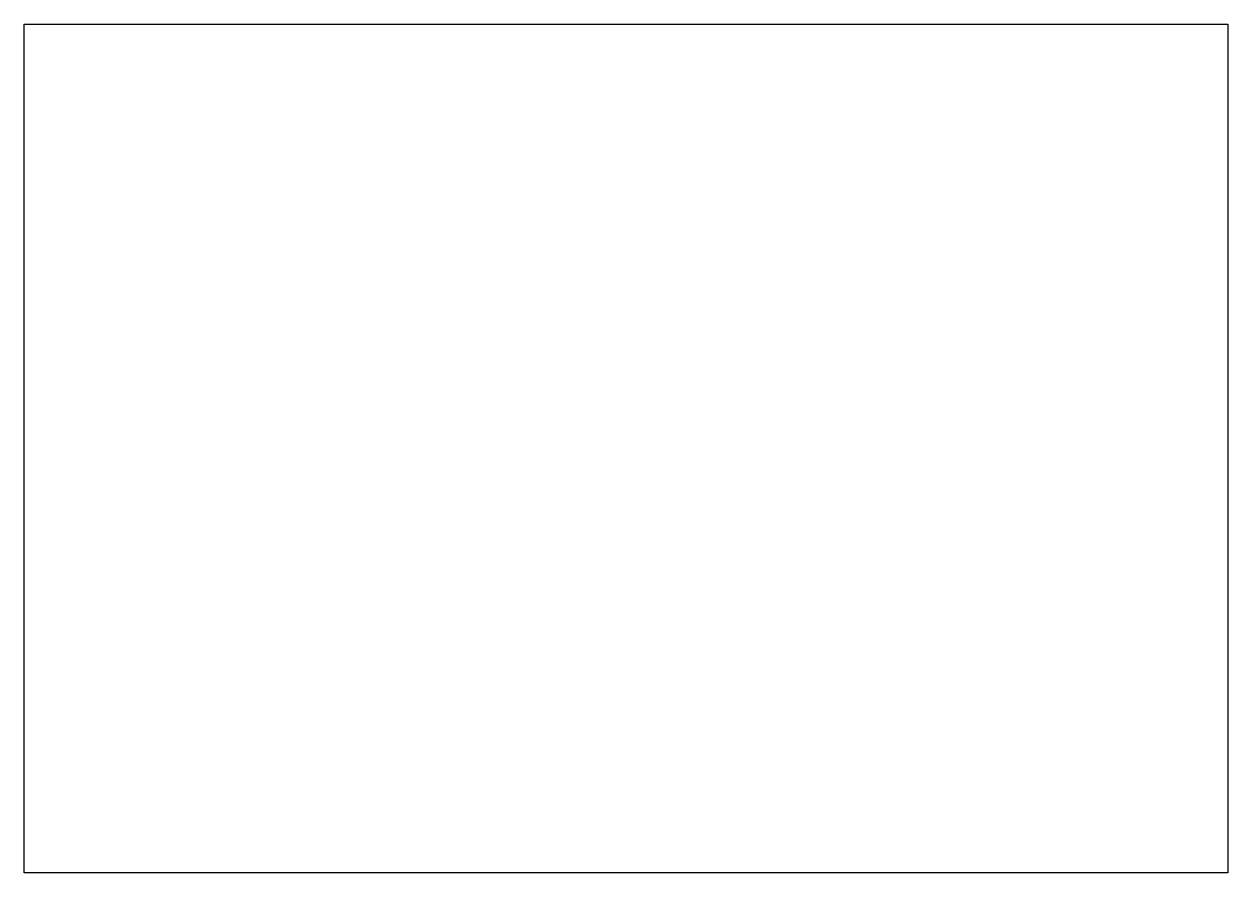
# Model space of a CAD drawing. Extents: x 0 to 84, y 0 to 59.2.
import ezdxf

# ---------------------------------------------------------------- set-up
doc = ezdxf.new("R2010")
doc.units = 0
doc.layers.get('0').update_dxf_attribs({"linetype": 'CONTINUOUS'})

msp = doc.modelspace()

# ---------------------------------------------------------------- linework, layer by layer
at = {"color": 7}
msp.add_lwpolyline([(0, 59.200001), (83.999999, 59.200001), (83.999999, 0.000007), (0, 0.000007), (0, 59.200001)], close=True, dxfattribs=at)

doc.saveas('drawing.dxf')
